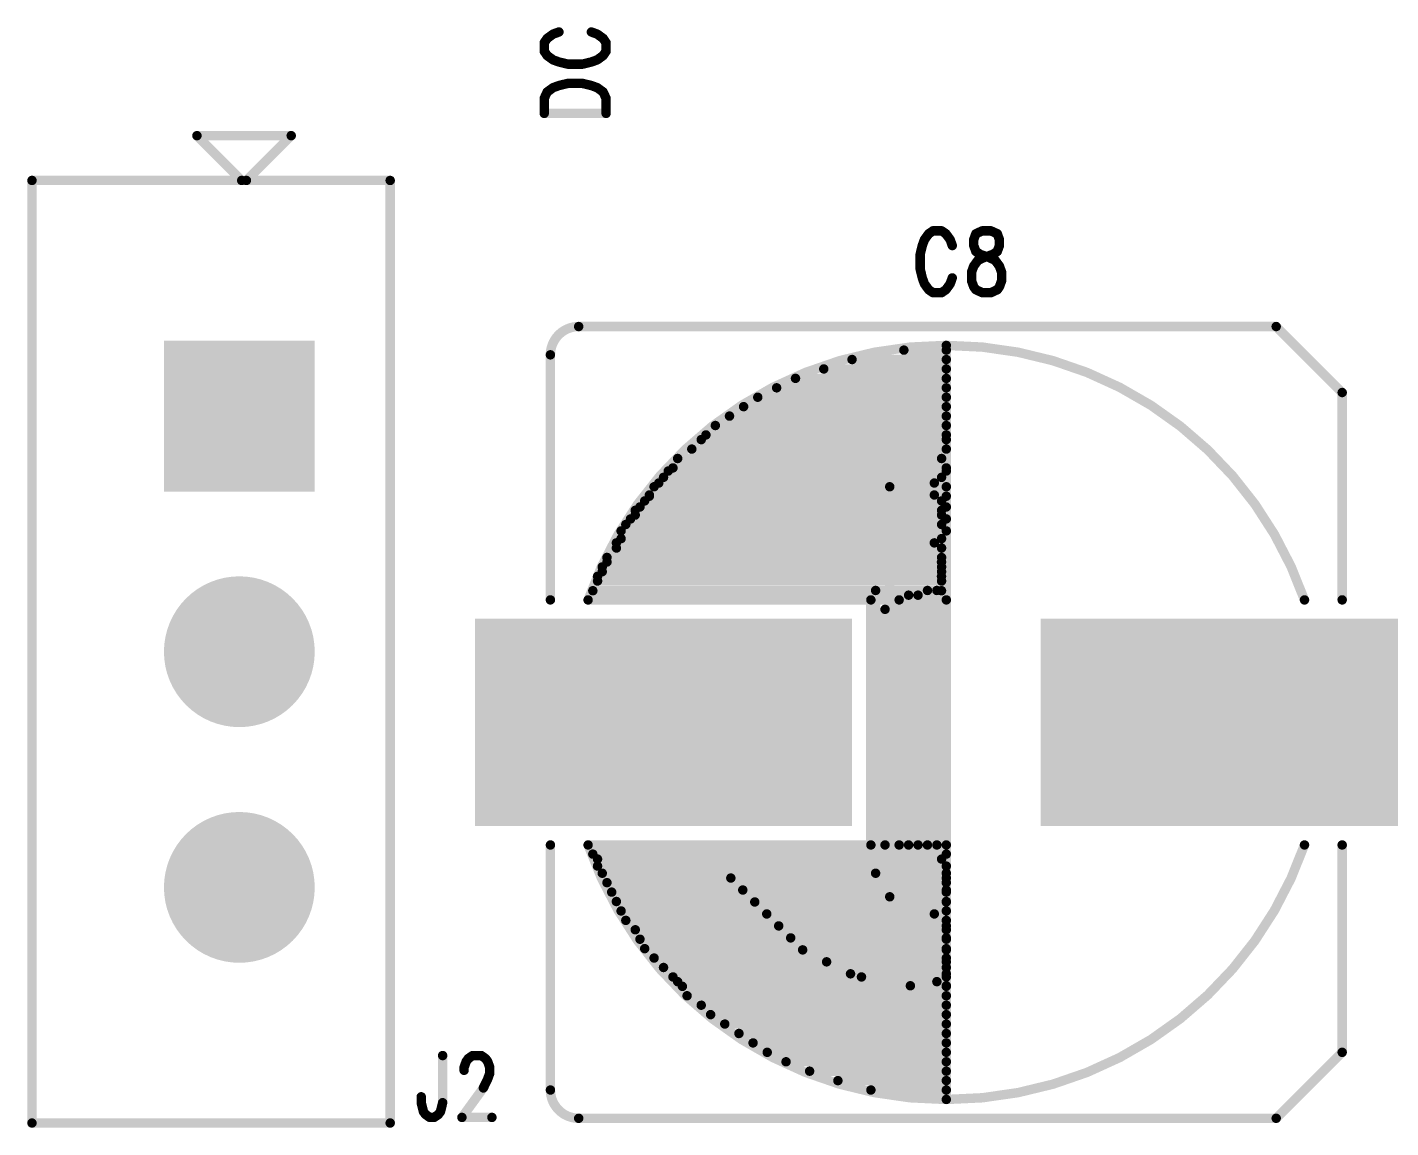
# Model space of a CAD drawing. Extents: x 98.7 to 144.1, y 93.1 to 144.1.
# Drawn here: x 112.25 to 126.72, y 100.95 to 112.63 of the extents above; entities that cross this region are included whole.
import ezdxf

# ---------------------------------------------------------------- set-up
doc = ezdxf.new("R2010")
doc.units = 0
doc.layers.get('0').update_dxf_attribs({"linetype": 'CONTINUOUS'})
doc.layers.add('MASK-TOP_PHO', color=10, linetype='CONTINUOUS')
doc.layers.add('SILK-TOP_PHO', color=9, linetype='CONTINUOUS')

# ---------------------------------------------------------------- blocks, each defined once
blk = doc.blocks.new('ROUND_1')
at = {"const_width": 0.050038}
blk.add_lwpolyline([(-0.025018, 0, 1), (0.025018, 0, 1)], format="xyb", close=True, dxfattribs=at)
blk = doc.blocks.new('SQUARE_28')
blk.add_solid([(0.799972, 0.799972), (0.799972, -0.799972), (-0.799972, 0.799972), (-0.799972, -0.799972)])
blk = doc.blocks.new('ROUND_49')
at = {"const_width": 0.799972}
blk.add_lwpolyline([(-0.399986, 0, 1), (0.399986, 0, 1)], format="xyb", close=True, dxfattribs=at)
blk = doc.blocks.new('SQUARE_171')
blk.add_solid([(1.099946, 1.099946), (1.099946, -1.099946), (-1.099946, 1.099946), (-1.099946, -1.099946)])

msp = doc.modelspace()

# ---------------------------------------------------------------- linework, layer by layer
at = {"layer": 'MASK-TOP_PHO', "const_width": 2.199892}
for points in [[(118.100094, 105.24998), (119.899938, 105.24998)], [(124.100082, 105.24998), (125.899926, 105.24998)]]:
    msp.add_lwpolyline(points, dxfattribs=at)
at = {"layer": 'SILK-TOP_PHO', "const_width": 0.100076}
for points in [[(117.765576, 112.50676), (117.734334, 112.461294)], [(117.82806, 112.552226), (117.765576, 112.50676)], [(117.890544, 112.575086), (117.82806, 112.552226)], [(118.296944, 112.552226), (118.23446, 112.575086)], [(118.359428, 112.50676), (118.296944, 112.552226)], [(118.39067, 112.461294), (118.359428, 112.50676)], [(117.734334, 112.461294), (117.734334, 112.370362)], [(117.734334, 112.370362), (117.765576, 112.324896)], [(118.359428, 112.324896), (118.39067, 112.370362)], [(118.39067, 112.370362), (118.39067, 112.461294)], [(117.765576, 112.324896), (117.82806, 112.27943)], [(117.82806, 112.27943), (117.890544, 112.256824)], [(117.890544, 112.256824), (117.98427, 112.233964)], [(117.98427, 112.233964), (118.140734, 112.233964)], [(118.140734, 112.233964), (118.23446, 112.256824)], [(118.23446, 112.256824), (118.296944, 112.27943)], [(118.296944, 112.27943), (118.359428, 112.324896)], [(117.734334, 111.87049), (117.765576, 111.938562)], [(117.765576, 111.938562), (117.82806, 111.984028)], [(117.82806, 111.984028), (117.890544, 112.006888)], [(117.890544, 112.006888), (117.98427, 112.029494)], [(117.98427, 112.029494), (118.140734, 112.029494)], [(118.140734, 112.029494), (118.23446, 112.006888)], [(118.23446, 112.006888), (118.296944, 111.984028)], [(118.296944, 111.984028), (118.359428, 111.938562)], [(118.359428, 111.938562), (118.39067, 111.87049)], [(117.734334, 111.711486), (117.734334, 111.87049)], [(118.39067, 111.87049), (118.39067, 111.711486)], [(117.734334, 111.711486), (118.39067, 111.711486)], [(114.525044, 111.000032), (114.050064, 111.475012)], [(114.050064, 111.475012), (115.050062, 111.475012)], [(115.050062, 111.475012), (114.575082, 111.000032)], [(112.300004, 111.000032), (116.100098, 111.000032)], [(112.300004, 101.000052), (112.300004, 111.000032)], [(116.100098, 111.000032), (116.100098, 101.000052)], [(121.85904, 110.465616), (121.813574, 110.434374)], [(121.949972, 110.465616), (121.85904, 110.465616)], [(121.995438, 110.434374), (121.949972, 110.465616)], [(122.381772, 110.465616), (122.3137, 110.434374)], [(122.472704, 110.465616), (122.381772, 110.465616)], [(122.54103, 110.434374), (122.472704, 110.465616)], [(121.768108, 110.37189), (121.745502, 110.309406)], [(121.813574, 110.434374), (121.768108, 110.37189)], [(122.040904, 110.37189), (121.995438, 110.434374)], [(122.06351, 110.309406), (122.040904, 110.37189)], [(122.3137, 110.434374), (122.29084, 110.37189)], [(122.29084, 110.37189), (122.29084, 110.309406)], [(122.563636, 110.37189), (122.54103, 110.434374)], [(122.563636, 110.309406), (122.563636, 110.37189)], [(121.745502, 110.309406), (121.722642, 110.21568)], [(121.722642, 110.21568), (121.722642, 110.05947)], [(122.29084, 110.309406), (122.3137, 110.246922)], [(122.3137, 110.246922), (122.359166, 110.21568)], [(122.336306, 110.153196), (122.404632, 110.184438)], [(122.359166, 110.21568), (122.450098, 110.184438)], [(122.404632, 110.184438), (122.495564, 110.21568)], [(122.450098, 110.184438), (122.51817, 110.153196)], [(122.495564, 110.21568), (122.54103, 110.246922)], [(122.54103, 110.246922), (122.563636, 110.309406)], [(121.722642, 110.05947), (121.745502, 109.965744)], [(122.268234, 110.028228), (122.29084, 110.090712)], [(122.29084, 110.090712), (122.336306, 110.153196)], [(122.51817, 110.153196), (122.563636, 110.090712)], [(122.563636, 110.090712), (122.586242, 110.028228)], [(121.745502, 109.965744), (121.768108, 109.903006)], [(121.768108, 109.903006), (121.813574, 109.840522)], [(121.995438, 109.840522), (122.040904, 109.903006)], [(122.040904, 109.903006), (122.06351, 109.965744)], [(122.268234, 109.934502), (122.268234, 110.028228)], [(122.29084, 109.871764), (122.268234, 109.934502)], [(122.586242, 109.934502), (122.563636, 109.871764)], [(122.586242, 110.028228), (122.586242, 109.934502)], [(121.813574, 109.840522), (121.85904, 109.80928)], [(121.85904, 109.80928), (121.949972, 109.80928)], [(121.949972, 109.80928), (121.995438, 109.840522)], [(122.3137, 109.840522), (122.29084, 109.871764)], [(122.381772, 109.80928), (122.3137, 109.840522)], [(122.472704, 109.80928), (122.381772, 109.80928)], [(122.54103, 109.840522), (122.472704, 109.80928)], [(122.563636, 109.871764), (122.54103, 109.840522)], [(125.499876, 109.450124), (118.100094, 109.450124)], [(126.1999, 108.7501), (125.499876, 109.450124)], [(122.00001, 109.199934), (121.549922, 109.199934)], [(122.00001, 109.249972), (122.00001, 101.249988)], [(117.80012, 109.149896), (117.80012, 106.549952)], [(122.00001, 109.100112), (121.000012, 109.100112)], [(122.00001, 108.89996), (120.400064, 108.89996)], [(122.00001, 109.000036), (120.700038, 109.000036)], [(122.00001, 108.799884), (120.199912, 108.799884)], [(126.1999, 106.549952), (126.1999, 108.7501)], [(122.00001, 108.599986), (119.8499, 108.599986)], [(122.00001, 108.700062), (120.000014, 108.700062)], [(122.00001, 108.49991), (119.70004, 108.49991)], [(122.00001, 108.300012), (119.450104, 108.300012)], [(122.00001, 108.400088), (119.549926, 108.400088)], [(122.00001, 108.149898), (119.29999, 108.149898)], [(122.00001, 108.249974), (119.400066, 108.249974)], [(119.149876, 108.050076), (121.949972, 108.050076)], [(122.00001, 107.91698), (119.050054, 107.91698)], [(122.00001, 107.95), (119.100092, 107.95)], [(122.00001, 107.750102), (118.89994, 107.750102)], [(121.87301, 107.78998), (118.949978, 107.78998)], [(119.000016, 107.849924), (121.949972, 107.849924)], [(121.400062, 107.750102), (121.400062, 103.400098)], [(118.800118, 107.599988), (121.949972, 107.599988)], [(121.87301, 107.66298), (118.849902, 107.66298)], [(122.00001, 107.650026), (118.849902, 107.650026)], [(121.949972, 107.499912), (118.700042, 107.499912)], [(118.700042, 107.449874), (121.949972, 107.449874)], [(122.00001, 107.53598), (118.75008, 107.53598)], [(122.00001, 107.28198), (118.549928, 107.28198)], [(118.599966, 107.350052), (121.949972, 107.350052)], [(122.00001, 107.40898), (118.650004, 107.40898)], [(121.87301, 107.15498), (118.49989, 107.15498)], [(121.949972, 107.199938), (118.549928, 107.199938)], [(121.949972, 107.00004), (118.400068, 107.00004)], [(118.49989, 107.100116), (121.949972, 107.100116)], [(121.949972, 106.899964), (118.35003, 106.899964)], [(118.35003, 106.849926), (121.949972, 106.849926)], [(121.94921, 106.95178), (118.400068, 106.95178)], [(121.94921, 106.79938), (118.299992, 106.79938)], [(118.299992, 106.750104), (121.949972, 106.750104)], [(121.94921, 106.64698), (118.249954, 106.64698)], [(121.249948, 106.650028), (121.249948, 103.650034)], [(121.59996, 106.59999), (121.59996, 103.950008)], [(121.700036, 106.59999), (121.700036, 103.950008)], [(121.800112, 106.650028), (121.800112, 103.950008)], [(121.899934, 106.650028), (121.899934, 103.950008)], [(118.199916, 106.549952), (122.00001, 106.549952)], [(121.19991, 106.549952), (121.19991, 103.950008)], [(121.350024, 106.449876), (121.350024, 103.950008)], [(121.499884, 106.549952), (121.499884, 103.950008)], [(117.80012, 103.950008), (117.80012, 101.350064)], [(118.199916, 103.950008), (122.00001, 103.950008)], [(122.00001, 103.85298), (118.249954, 103.85298)], [(126.1999, 101.750114), (126.1999, 103.950008)], [(121.949972, 103.799894), (118.299992, 103.799894)], [(122.00001, 103.72598), (118.299992, 103.72598)], [(118.35003, 103.650034), (122.00001, 103.650034)], [(122.00001, 103.549958), (118.400068, 103.549958)], [(122.00001, 103.59898), (119.71401, 103.59898)], [(122.00001, 103.449882), (118.450106, 103.449882)], [(122.00001, 103.47198), (119.84101, 103.47198)], [(118.49989, 103.35006), (122.00001, 103.35006)], [(122.00001, 103.249984), (118.549928, 103.249984)], [(122.00001, 103.34498), (119.96801, 103.34498)], [(118.599966, 103.149908), (122.00001, 103.149908)], [(121.87301, 103.21798), (120.09501, 103.21798)], [(122.00001, 103.09098), (120.22201, 103.09098)], [(122.00001, 103.050086), (118.700042, 103.050086)], [(118.75008, 102.95001), (122.00001, 102.95001)], [(122.00001, 102.96398), (120.34901, 102.96398)], [(122.00001, 102.849934), (118.800118, 102.849934)], [(122.00001, 102.83698), (120.47601, 102.83698)], [(118.89994, 102.750112), (122.00001, 102.750112)], [(122.00001, 102.70998), (120.73001, 102.70998)], [(122.00001, 102.650036), (119.000016, 102.650036)], [(119.100092, 102.54996), (122.00001, 102.54996)], [(122.00001, 102.58298), (120.98401, 102.58298)], [(122.00001, 102.54996), (121.100088, 102.54996)], [(119.149876, 102.499922), (121.899934, 102.499922)], [(122.00001, 102.449884), (119.199914, 102.449884)], [(122.00001, 102.45598), (121.61901, 102.45598)], [(122.00001, 102.350062), (119.249952, 102.350062)], [(122.00001, 102.249986), (119.400066, 102.249986)], [(122.00001, 102.14991), (119.499888, 102.14991)], [(122.00001, 102.050088), (119.650002, 102.050088)], [(122.00001, 101.950012), (119.800116, 101.950012)], [(122.00001, 101.849936), (119.949976, 101.849936)], [(116.656866, 101.71557), (116.656866, 101.215698)], [(116.884196, 101.590602), (116.906802, 101.653086)], [(116.906802, 101.653086), (116.929662, 101.684328)], [(116.929662, 101.684328), (116.974874, 101.71557)], [(116.974874, 101.71557), (117.065806, 101.71557)], [(117.065806, 101.71557), (117.111272, 101.684328)], [(117.111272, 101.684328), (117.134132, 101.653086)], [(117.134132, 101.653086), (117.156738, 101.590602)], [(122.00001, 101.750114), (120.10009, 101.750114)], [(122.00001, 101.650038), (120.299988, 101.650038)], [(125.499876, 101.05009), (126.1999, 101.750114)], [(116.884196, 101.55936), (116.884196, 101.590602)], [(117.156738, 101.528118), (117.134132, 101.465634)], [(117.156738, 101.590602), (117.156738, 101.528118)], [(122.00001, 101.549962), (120.549924, 101.549962)], [(117.088666, 101.371908), (116.861336, 101.059488)], [(117.134132, 101.465634), (117.088666, 101.371908)], [(122.00001, 101.449886), (120.849898, 101.449886)], [(122.00001, 101.350064), (121.19991, 101.350064)], [(116.429536, 101.215698), (116.429536, 101.278182)], [(116.452396, 101.121972), (116.429536, 101.215698)], [(116.656866, 101.215698), (116.634006, 101.121972)], [(116.475002, 101.09073), (116.452396, 101.121972)], [(116.520468, 101.059488), (116.475002, 101.09073)], [(116.6114, 101.09073), (116.565934, 101.059488)], [(116.634006, 101.121972), (116.6114, 101.09073)], [(116.100098, 101.000052), (112.300004, 101.000052)], [(116.565934, 101.059488), (116.520468, 101.059488)], [(116.861336, 101.059488), (117.179598, 101.059488)], [(118.100094, 101.05009), (125.499876, 101.05009)]]:
    msp.add_lwpolyline(points, dxfattribs=at)
for points in [[(118.100094, 109.450124, 0.4142155), (117.80012, 109.149896)], [(125.800104, 106.549698, 0.7106617), (118.199916, 106.549698)], [(118.199916, 103.950262, 0.7106617), (125.800104, 103.950262)], [(117.80012, 101.350064, 0.4142136), (118.100094, 101.05009)]]:
    msp.add_lwpolyline(points, format="xyb", dxfattribs=at)

# ---------------------------------------------------------------- block references
at = {"layer": 'MASK-TOP_PHO'}
for name, p in [('SQUARE_28', (114.499898, 108.49991)), ('ROUND_49', (114.499898, 106.000042)), ('SQUARE_171', (118.100094, 105.24998)), ('SQUARE_171', (119.899938, 105.24998)), ('SQUARE_171', (124.100082, 105.24998)), ('SQUARE_171', (125.899926, 105.24998)), ('ROUND_49', (114.499898, 103.49992))]:
    msp.add_blockref(name, p, dxfattribs=at)
at = {"layer": 'SILK-TOP_PHO'}
for p in [(117.765576, 112.50676), (117.82806, 112.552226), (117.890544, 112.575086), (118.23446, 112.575086), (118.296944, 112.552226), (118.359428, 112.50676), (117.734334, 112.461294), (117.734334, 112.370362), (118.39067, 112.461294), (118.39067, 112.370362), (117.765576, 112.324896), (117.82806, 112.27943), (117.890544, 112.256824), (117.98427, 112.233964), (117.98427, 112.233964), (118.140734, 112.233964), (118.140734, 112.233964), (118.23446, 112.256824), (118.296944, 112.27943), (118.359428, 112.324896), (117.765576, 111.938562), (117.82806, 111.984028), (117.890544, 112.006888), (117.98427, 112.029494), (118.140734, 112.029494), (118.23446, 112.006888), (118.296944, 111.984028), (118.359428, 111.938562), (117.734334, 111.87049), (118.39067, 111.87049), (117.734334, 111.711486), (117.734334, 111.711486), (118.39067, 111.711486), (118.39067, 111.711486), (114.050064, 111.475012), (115.050062, 111.475012), (112.300004, 111.000032), (112.300004, 111.000032), (114.525044, 111.000032), (114.575082, 111.000032), (116.100098, 111.000032), (121.85904, 110.465616), (121.949972, 110.465616), (122.381772, 110.465616), (122.381772, 110.465616), (122.472704, 110.465616), (121.768108, 110.37189), (121.813574, 110.434374), (121.995438, 110.434374), (122.040904, 110.37189), (122.29084, 110.37189), (122.3137, 110.434374), (122.54103, 110.434374), (122.563636, 110.37189), (121.722642, 110.21568), (121.745502, 110.309406), (122.06351, 110.309406), (122.29084, 110.309406), (122.3137, 110.246922), (122.359166, 110.21568), (122.404632, 110.184438), (122.450098, 110.184438), (122.495564, 110.21568), (122.54103, 110.246922), (122.563636, 110.309406), (121.722642, 110.05947), (122.29084, 110.090712), (122.336306, 110.153196), (122.51817, 110.153196), (122.563636, 110.090712), (121.745502, 109.965744), (121.768108, 109.903006), (122.040904, 109.903006), (122.06351, 109.965744), (122.268234, 110.028228), (122.268234, 109.934502), (122.268234, 109.934502), (122.586242, 110.028228), (122.586242, 109.934502), (122.586242, 109.934502), (121.813574, 109.840522), (121.85904, 109.80928), (121.949972, 109.80928), (121.995438, 109.840522), (122.29084, 109.871764), (122.3137, 109.840522), (122.381772, 109.80928), (122.472704, 109.80928), (122.54103, 109.840522), (122.563636, 109.871764), (118.100094, 109.450124), (118.100094, 109.450124), (125.499876, 109.450124), (121.549922, 109.199934), (122.00001, 109.249972), (122.00001, 109.199934), (117.80012, 109.149896), (117.80012, 109.149896), (121.000012, 109.100112), (122.00001, 109.100112), (120.400064, 108.89996), (120.700038, 109.000036), (122.00001, 109.000036), (122.00001, 108.89996), (120.199912, 108.799884), (122.00001, 108.799884), (126.1999, 108.7501), (119.8499, 108.599986), (120.000014, 108.700062), (122.00001, 108.700062), (122.00001, 108.599986), (119.70004, 108.49991), (122.00001, 108.49991), (119.450104, 108.300012), (119.549926, 108.400088), (122.00001, 108.400088), (122.00001, 108.300012), (119.29999, 108.149898), (119.400066, 108.249974), (122.00001, 108.249974), (122.00001, 108.149898), (119.149876, 108.050076), (121.949972, 108.050076), (119.050054, 107.91698), (119.100092, 107.95), (122.00001, 107.95), (122.00001, 107.91698), (118.89994, 107.750102), (118.949978, 107.78998), (119.000016, 107.849924), (121.400062, 107.750102), (121.87301, 107.78998), (121.949972, 107.849924), (122.00001, 107.750102), (118.800118, 107.599988), (118.849902, 107.66298), (118.849902, 107.650026), (121.87301, 107.66298), (121.949972, 107.599988), (122.00001, 107.650026), (118.700042, 107.499912), (118.700042, 107.449874), (118.75008, 107.53598), (121.949972, 107.499912), (121.949972, 107.449874), (122.00001, 107.53598), (118.549928, 107.28198), (118.599966, 107.350052), (118.650004, 107.40898), (121.949972, 107.350052), (122.00001, 107.40898), (122.00001, 107.28198), (118.49989, 107.15498), (118.549928, 107.199938), (121.87301, 107.15498), (121.949972, 107.199938), (118.400068, 107.00004), (118.49989, 107.100116), (121.949972, 107.100116), (121.949972, 107.00004), (118.35003, 106.899964), (118.35003, 106.849926), (118.400068, 106.95178), (121.94921, 106.95178), (121.949972, 106.899964), (121.949972, 106.849926), (118.299992, 106.79938), (118.299992, 106.750104), (121.94921, 106.79938), (121.949972, 106.750104), (118.249954, 106.64698), (121.249948, 106.650028), (121.59996, 106.59999), (121.700036, 106.59999), (121.800112, 106.650028), (121.899934, 106.650028), (121.94921, 106.64698), (117.80012, 106.549952), (118.199916, 106.549952), (118.199916, 106.549698), (121.19991, 106.549952), (121.350024, 106.449876), (121.499884, 106.549952), (122.00001, 106.549952), (125.800104, 106.549698), (126.1999, 106.549952), (117.80012, 103.950008), (118.199916, 103.950262), (118.199916, 103.950008), (118.249954, 103.85298), (121.19991, 103.950008), (121.350024, 103.950008), (121.499884, 103.950008), (121.59996, 103.950008), (121.700036, 103.950008), (121.800112, 103.950008), (121.899934, 103.950008), (122.00001, 103.950008), (122.00001, 103.85298), (125.800104, 103.950262), (126.1999, 103.950008), (118.299992, 103.799894), (118.299992, 103.72598), (121.949972, 103.799894), (122.00001, 103.72598), (118.35003, 103.650034), (118.400068, 103.549958), (119.71401, 103.59898), (121.249948, 103.650034), (122.00001, 103.650034), (122.00001, 103.59898), (122.00001, 103.549958), (118.450106, 103.449882), (119.84101, 103.47198), (121.400062, 103.400098), (122.00001, 103.47198), (122.00001, 103.449882), (118.49989, 103.35006), (118.549928, 103.249984), (119.96801, 103.34498), (122.00001, 103.35006), (122.00001, 103.34498), (122.00001, 103.249984), (118.599966, 103.149908), (120.09501, 103.21798), (120.22201, 103.09098), (121.87301, 103.21798), (122.00001, 103.149908), (122.00001, 103.09098), (118.700042, 103.050086), (118.75008, 102.95001), (120.34901, 102.96398), (122.00001, 103.050086), (122.00001, 102.96398), (122.00001, 102.95001), (118.800118, 102.849934), (120.47601, 102.83698), (122.00001, 102.849934), (122.00001, 102.83698), (118.89994, 102.750112), (120.73001, 102.70998), (122.00001, 102.750112), (122.00001, 102.70998), (119.000016, 102.650036), (119.100092, 102.54996), (120.98401, 102.58298), (121.100088, 102.54996), (122.00001, 102.650036), (122.00001, 102.58298), (122.00001, 102.54996), (122.00001, 102.54996), (119.149876, 102.499922), (119.199914, 102.449884), (121.61901, 102.45598), (121.899934, 102.499922), (122.00001, 102.45598), (122.00001, 102.449884), (119.249952, 102.350062), (119.400066, 102.249986), (122.00001, 102.350062), (122.00001, 102.249986), (119.499888, 102.14991), (122.00001, 102.14991), (119.650002, 102.050088), (119.800116, 101.950012), (122.00001, 102.050088), (122.00001, 101.950012), (119.949976, 101.849936), (122.00001, 101.849936), (116.656866, 101.71557), (116.906802, 101.653086), (116.929662, 101.684328), (116.974874, 101.71557), (117.065806, 101.71557), (117.111272, 101.684328), (117.134132, 101.653086), (120.10009, 101.750114), (120.299988, 101.650038), (122.00001, 101.750114), (122.00001, 101.650038), (126.1999, 101.750114), (116.884196, 101.590602), (116.884196, 101.55936), (117.156738, 101.590602), (117.156738, 101.528118), (120.549924, 101.549962), (122.00001, 101.549962), (117.088666, 101.371908), (117.134132, 101.465634), (117.80012, 101.350064), (117.80012, 101.350064), (120.849898, 101.449886), (121.19991, 101.350064), (122.00001, 101.449886), (122.00001, 101.350064), (116.429536, 101.278182), (116.429536, 101.215698), (116.656866, 101.215698), (122.00001, 101.249988), (116.452396, 101.121972), (116.475002, 101.09073), (116.6114, 101.09073), (116.634006, 101.121972), (112.300004, 101.000052), (116.100098, 101.000052), (116.520468, 101.059488), (116.565934, 101.059488), (116.861336, 101.059488), (117.179598, 101.059488), (118.100094, 101.05009), (118.100094, 101.05009), (125.499876, 101.05009)]:
    msp.add_blockref('ROUND_1', p, dxfattribs=at)

doc.saveas('drawing.dxf')
